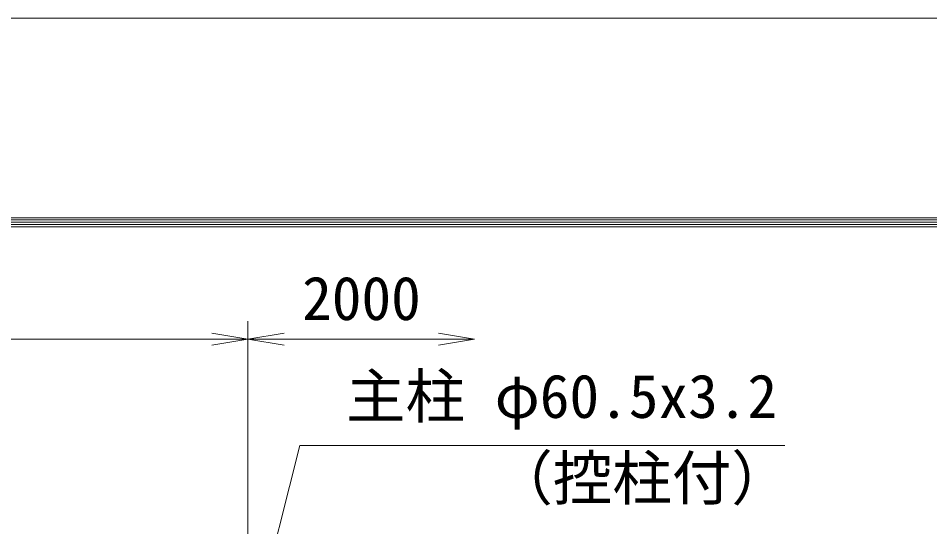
# Model space of a CAD drawing. Units: millimetres, scale not verified. Extents: x -8400 to 8400, y -5940 to 5940.
# Drawn here: x -5459 to -3448, y 4818 to 5940 of the extents above; entities that cross this region are included whole.
import ezdxf
from ezdxf.enums import TextEntityAlignment as Align

# ---------------------------------------------------------------- set-up
doc = ezdxf.new("R2010")
doc.units = ezdxf.units.MM
doc.header["$LTSCALE"] = 40
for name, color, linetype, lineweight in [('0-4_D-STR-DIM', 7, 'Continuous', 9), ('0-5_D-STR-TXT', 7, 'Continuous', 9), ('0-6_0', 7, 'Continuous', 9), ('0-B_D-TTL', 7, 'Continuous', 9)]:
    doc.layers.add(name, color=color, linetype=linetype, lineweight=lineweight)
doc.styles.add('ＭＳ ゴシック', font='')
doc.styles.get('ＭＳ ゴシック').set_extended_font_data('MS Gothic')

# ---------------------------------------------------------------- blocks, each defined once
blk = doc.blocks.new('_Open')
at = {"layer": '0-6_0'}
blk.add_line((-40, 6.67), (0, 0), dxfattribs=at)
blk.add_lwpolyline([(-40, -6.67), (0, 0), (-40, 0)], dxfattribs=at)

msp = doc.modelspace()

# ---------------------------------------------------------------- linework, layer by layer
at = {"layer": '0-4_D-STR-DIM'}
for p, q in [((-4952.09, 4686.78), (-4952.09, 5271.78)), ((-4952.09, 4686.78), (-4952.09, 5271.78)), ((-6872.09, 5231.78), (-5032.09, 5231.78)), ((-4872.09, 5231.78), (-4532.09, 5231.78))]:
    msp.add_line(p, q, dxfattribs=at)
msp.add_lwpolyline([(-3768.13, 4997.29), (-4837.49, 4997.29), (-4929.45, 4632.29)], dxfattribs=at)
at = {"layer": '0-B_D-TTL', "color": 2, "lineweight": 18}
msp.add_lwpolyline([(-8400, 5940), (8400, 5940), (8400, -5940), (-8400, -5940)], close=True, dxfattribs=at)
at = {"layer": '0-B_D-TTL'}
for points in [[(-7860, 5500), (7860, 5500), (7860, -5500), (-7860, -5500)], [(-7855, 5495), (7855, 5495), (7855, -5495), (-7855, -5495)], [(-7850, 5490), (7850, 5490), (7850, -5490), (-7850, -5490)], [(-7845, 5485), (7845, 5485), (7845, -5485), (-7845, -5485)], [(-7840, 5480), (7840, 5480), (7840, -5480), (-7840, -5480)]]:
    msp.add_lwpolyline(points, close=True, dxfattribs=at)

# ---------------------------------------------------------------- block references
at = {"layer": '0-4_D-STR-DIM', "xscale": 2, "yscale": 2}
for p in [(-4952.09, 5231.78), (-4452.09, 5231.78)]:
    msp.add_blockref('_Open', p, dxfattribs=at)
at = {"layer": '0-4_D-STR-DIM', "xscale": 2, "yscale": 2, "rotation": 180}
msp.add_blockref('_Open', (-4952.09, 5231.78), dxfattribs=at)

# ---------------------------------------------------------------- texts
at = {"layer": '0-4_D-STR-DIM', "style": 'ＭＳ ゴシック'}
msp.add_text('2000', height=96.19, dxfattribs=at).set_placement((-4832.59, 5245.28), align=Align.BOTTOM_LEFT)
at = {"layer": '0-5_D-STR-TXT', "style": 'ＭＳ ゴシック'}
for s, p in [('主柱 φ60.5x3.2', (-4735.64, 5029.32)), ('（控柱付）', (-4410.77, 4848.64))]:
    msp.add_text(s, height=96.19, dxfattribs=at).set_placement(p, align=Align.BOTTOM_LEFT)

doc.saveas('drawing.dxf')
